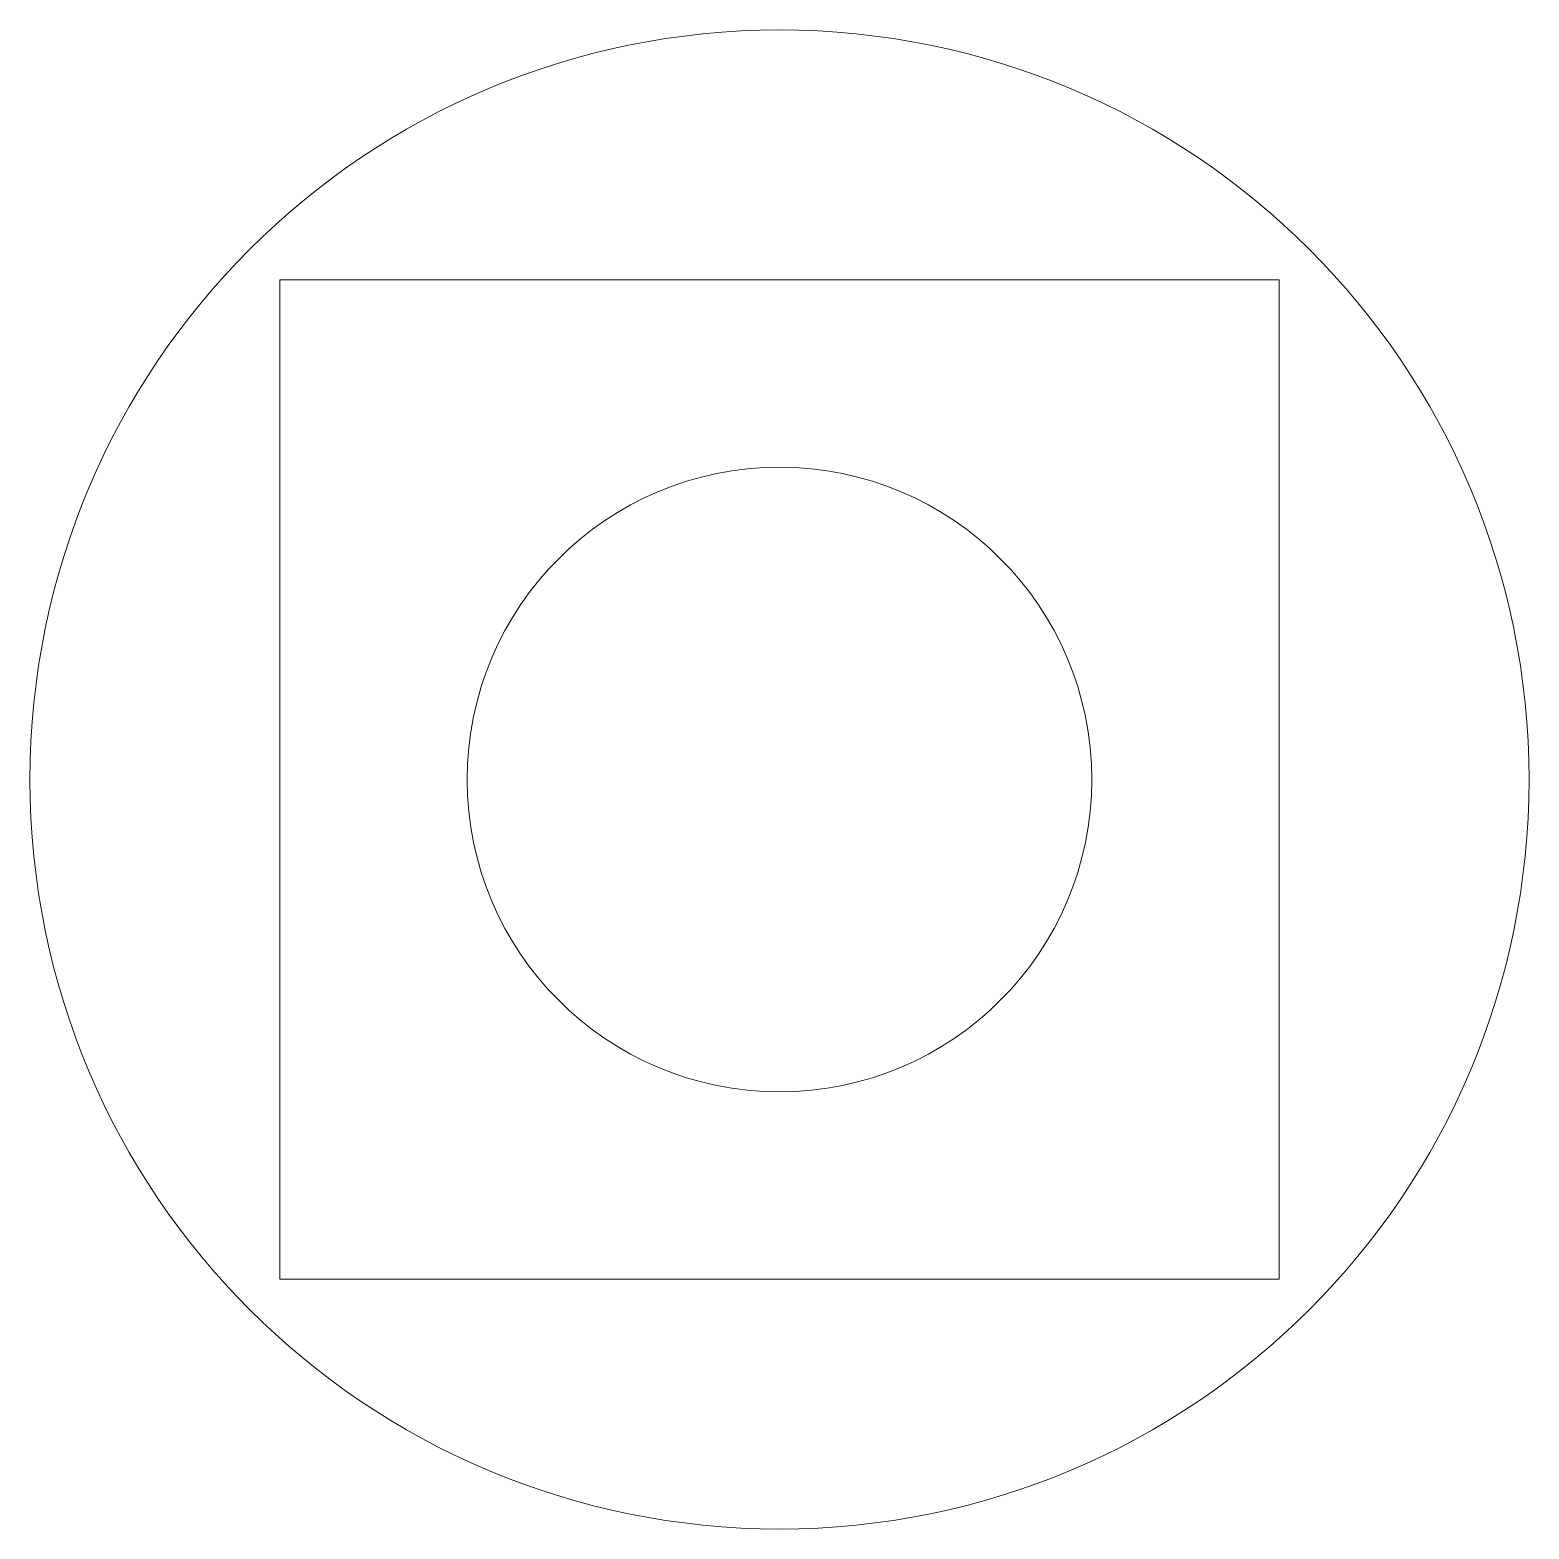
# Model space of a CAD drawing. Header units: millimetres. Extents: x -6 to 6, y -6 to 6.
import ezdxf

# ---------------------------------------------------------------- set-up
doc = ezdxf.new("R2010")
doc.units = ezdxf.units.MM

msp = doc.modelspace()

# ---------------------------------------------------------------- linework, layer by layer
at = {"color": 7, "linetype": 'Continuous', "lineweight": 15}
for p, q in [((-4, 4), (-4, -4)), ((-4, 4), (4, 4)), ((4, 4), (4, -4)), ((-4, -4), (4, -4))]:
    msp.add_line(p, q, dxfattribs=at)
for radius in [6, 2.5]:
    msp.add_circle((0, 0), radius, dxfattribs=at)

doc.saveas('drawing.dxf')
